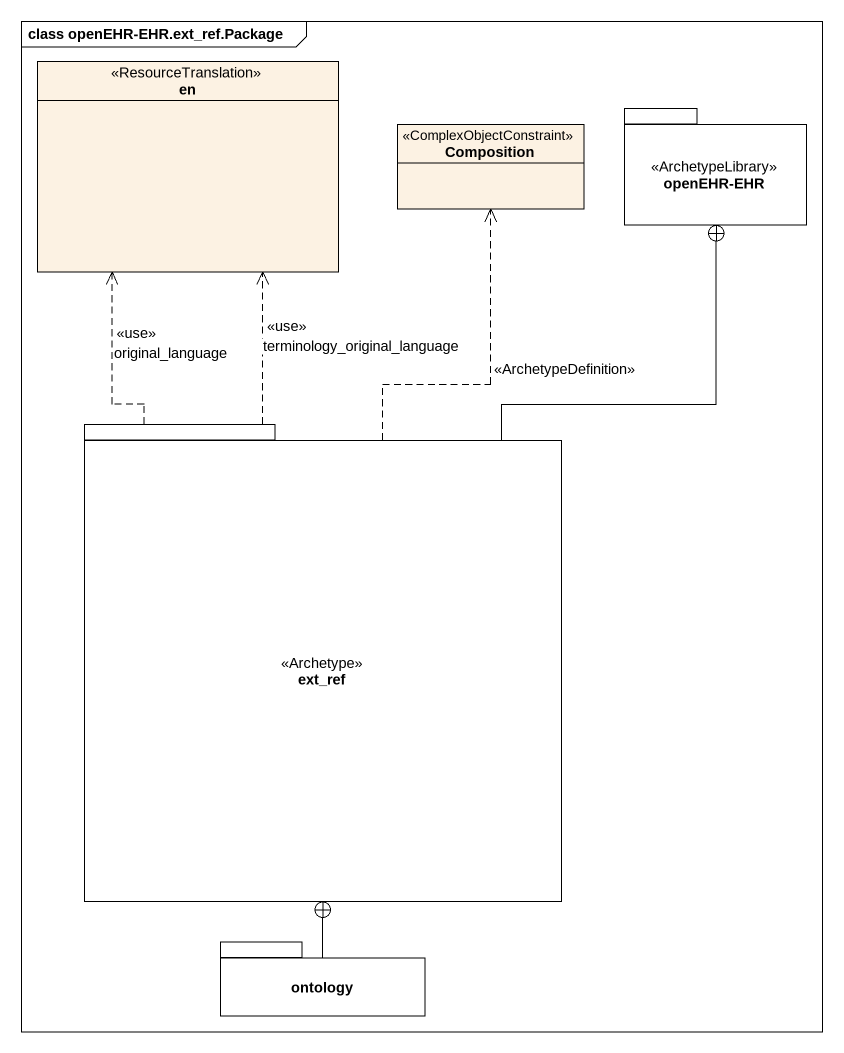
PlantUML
@startuml
mainframe class openEHR-EHR.ext_ref.Package
hide circle
hide empty members
enum en <<ResourceTranslation>>
class Composition <<ComplexObjectConstraint>>
package "openEHR-EHR" as openEHR_EHR <<ArchetypeLibrary>> {
}
package ext_ref <<Archetype>> {
}
package ontology {
}
ext_ref .up.> en : <<use>>\noriginal_language
ext_ref .up.> en : <<use>>\nterminology_original_language
ext_ref .up.> Composition : <<ArchetypeDefinition>>
ext_ref -up-+ openEHR_EHR
ontology -up-+ ext_ref
@enduml
